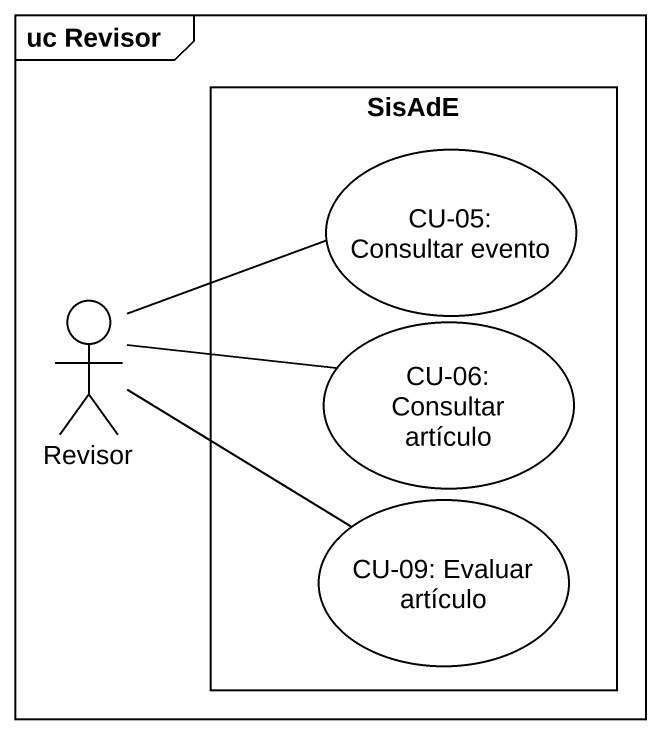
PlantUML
@startuml
mainframe uc Revisor
rectangle SisAdE {
  usecase "CU-05: Consultar evento" as CU_05_Consultar_evento
  usecase "CU-06: Consultar artículo" as CU_06_Consultar_artículo
  usecase "CU-09: Evaluar artículo" as CU_09_Evaluar_artículo
}
actor Revisor
Revisor -right- CU_05_Consultar_evento
Revisor -right- CU_06_Consultar_artículo
Revisor -right- CU_09_Evaluar_artículo
@enduml
